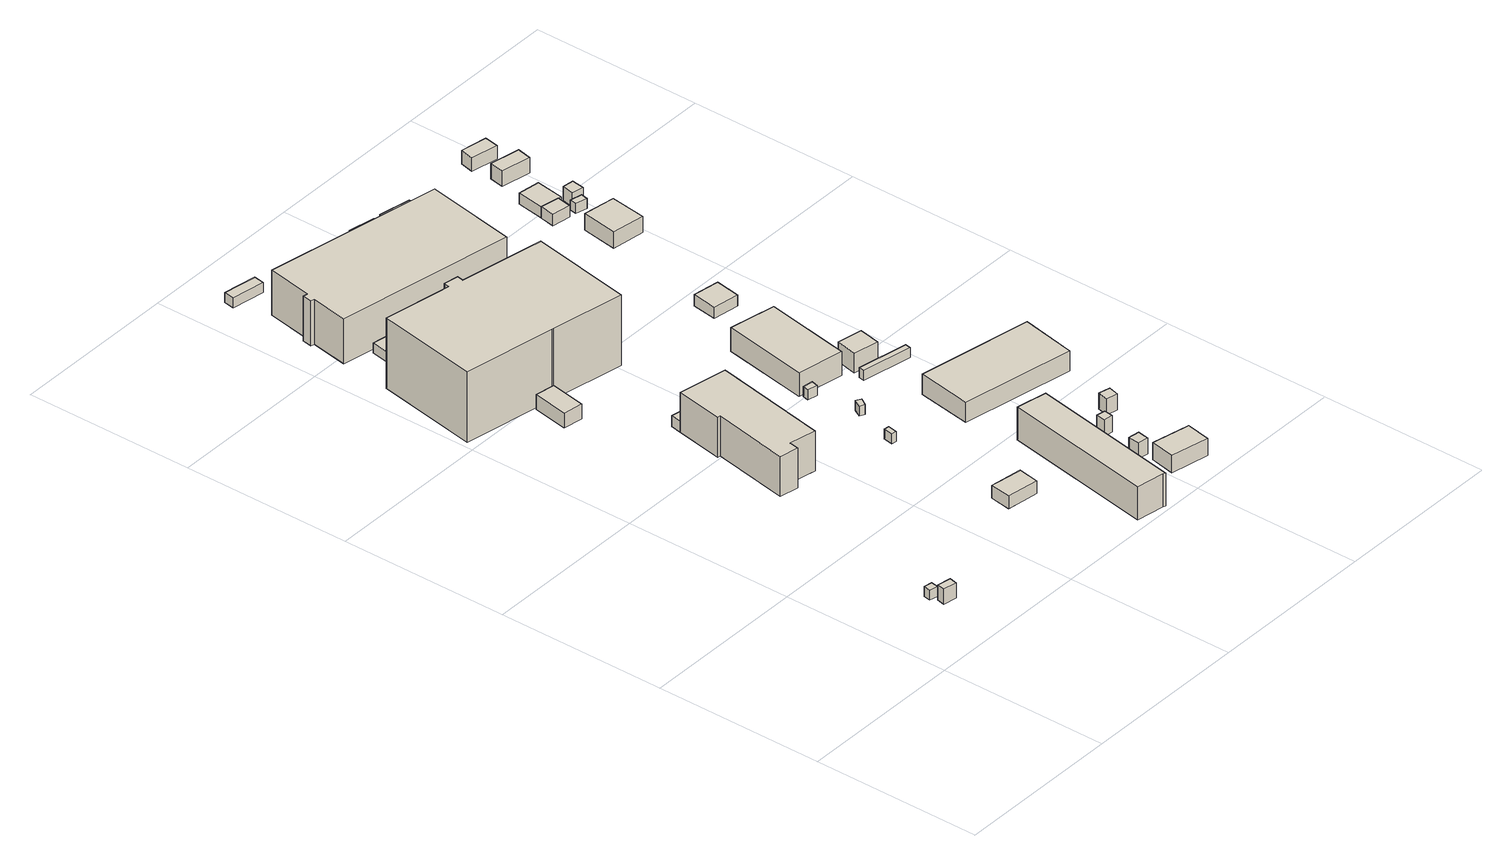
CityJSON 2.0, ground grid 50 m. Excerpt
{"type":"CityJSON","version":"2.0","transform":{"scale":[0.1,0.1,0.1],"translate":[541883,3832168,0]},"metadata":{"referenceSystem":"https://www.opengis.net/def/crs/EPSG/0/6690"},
"CityObjects":{
"building1":{"type":"Building","attributes":{"計測周辺長":9.5,"1/2500図郭":85,"区名":"大正区","町丁目名称":"船町２丁目","街区番号":2,"class":"3001","usage":"441","measuredHeight":3.1,"storeysAboveGround":1,"BuildingDetailAttribute.buildingRoofEdgeArea":5.61,"BuildingDetailAttribute.buildingStructureType":"610","BuildingDetailAttribute.buildingStructureOrgType":"2","BuildingDetailAttribute.detailedUsage":"1520","BuildingDetailAttribute.specifiedBuildingCoverageRate":0.6,"BuildingDetailAttribute.surveyYear":2017,"BuildingTsunamiRiskAttribute.description":"1","BuildingTsunamiRiskAttribute.rank":"2","BuildingTsunamiRiskAttribute.depth":1.73,"BuildingHighTideRiskAttribute.description":"1","BuildingHighTideRiskAttribute.rank":"3","BuildingHighTideRiskAttribute.depth":4.66,"BuildingIDAttribute.prefecture":"27","BuildingIDAttribute.city":"27108"},"geometry":[{"type":"Solid","lod":"1","boundaries":[[[[0,1,2,3]],[[2,4,5,3]],[[1,6,4,2]],[[0,7,6,1]],[[3,5,7,0]],[[4,6,7,5]]]]}]},
"building2":{"type":"Building","attributes":{"計測周辺長":12.75,"1/2500図郭":85,"区名":"大正区","町丁目名称":"船町２丁目","街区番号":2,"class":"3001","usage":"441","measuredHeight":4.6,"storeysAboveGround":1,"BuildingDetailAttribute.buildingRoofEdgeArea":9.38,"BuildingDetailAttribute.buildingStructureType":"610","BuildingDetailAttribute.buildingStructureOrgType":"2","BuildingDetailAttribute.detailedUsage":"1520","BuildingDetailAttribute.specifiedBuildingCoverageRate":0.6,"BuildingDetailAttribute.surveyYear":2017,"BuildingTsunamiRiskAttribute.description":"1","BuildingTsunamiRiskAttribute.rank":"2","BuildingTsunamiRiskAttribute.depth":1.88,"BuildingHighTideRiskAttribute.description":"1","BuildingHighTideRiskAttribute.rank":"3","BuildingHighTideRiskAttribute.depth":4.81,"BuildingIDAttribute.prefecture":"27","BuildingIDAttribute.city":"27108"},"geometry":[{"type":"Solid","lod":"1","boundaries":[[[[8,9,10,11]],[[10,12,13,11]],[[9,14,12,10]],[[8,15,14,9]],[[11,13,15,8]],[[12,14,15,13]]]]}]},
"building3":{"type":"Building","attributes":{"計測周辺長":32.63,"1/2500図郭":85,"区名":"大正区","町丁目名称":"船町２丁目","街区番号":2,"class":"3003","usage":"441","measuredHeight":4.5,"storeysAboveGround":1,"BuildingDetailAttribute.buildingRoofEdgeArea":61.29,"BuildingDetailAttribute.buildingStructureType":"610","BuildingDetailAttribute.buildingStructureOrgType":"2","BuildingDetailAttribute.detailedUsage":"1520","BuildingDetailAttribute.specifiedBuildingCoverageRate":0.6,"BuildingDetailAttribute.surveyYear":2017,"BuildingTsunamiRiskAttribute.description":"1","BuildingTsunamiRiskAttribute.rank":"2","BuildingTsunamiRiskAttribute.depth":1.42,"BuildingHighTideRiskAttribute.description":"1","BuildingHighTideRiskAttribute.rank":"3","BuildingHighTideRiskAttribute.depth":4.35,"BuildingIDAttribute.prefecture":"27","BuildingIDAttribute.city":"27108"},"geometry":[{"type":"Solid","lod":"1","boundaries":[[[[16,17,18,19,20]],[[19,21,22,20]],[[18,23,21,19]],[[17,24,23,18]],[[16,25,24,17]],[[20,22,25,16]],[[21,23,24,25,22]]]]}]},
"building4":{"type":"Building","attributes":{"計測周辺長":99.84,"1/2500図郭":85,"区名":"大正区","町丁目名称":"船町２丁目","街区番号":2,"class":"3002","usage":"441","measuredHeight":12,"storeysAboveGround":4,"BuildingDetailAttribute.buildingRoofEdgeArea":474.25,"BuildingDetailAttribute.buildingStructureType":"603","BuildingDetailAttribute.buildingStructureOrgType":"3","BuildingDetailAttribute.detailedUsage":"1520","BuildingDetailAttribute.specifiedBuildingCoverageRate":0.6,"BuildingDetailAttribute.surveyYear":2017,"BuildingTsunamiRiskAttribute.description":"1","BuildingTsunamiRiskAttribute.rank":"2","BuildingTsunamiRiskAttribute.depth":2.53,"BuildingHighTideRiskAttribute.description":"1","BuildingHighTideRiskAttribute.rank":"4","BuildingHighTideRiskAttribute.depth":5.47,"BuildingIDAttribute.prefecture":"27","BuildingIDAttribute.city":"27108"},"geometry":[{"type":"Solid","lod":"1","boundaries":[[[[26,27,28,29,30,31,32,33]],[[32,34,35,33]],[[31,36,34,32]],[[30,37,36,31]],[[29,38,37,30]],[[28,39,38,29]],[[27,40,39,28]],[[26,41,40,27]],[[33,35,41,26]],[[34,36,37,38,39,40,41,35]]]]}]},
"building5":{"type":"Building","attributes":{"計測周辺長":164.96,"1/2500図郭":85,"区名":"大正区","町丁目名称":"船町２丁目","街区番号":2,"class":"3002","usage":"441","measuredHeight":21.5,"storeysAboveGround":5,"BuildingDetailAttribute.buildingRoofEdgeArea":1531.78,"BuildingDetailAttribute.buildingStructureType":"603","BuildingDetailAttribute.buildingStructureOrgType":"3","BuildingDetailAttribute.detailedUsage":"1520","BuildingDetailAttribute.specifiedBuildingCoverageRate":0.6,"BuildingDetailAttribute.surveyYear":2017,"BuildingTsunamiRiskAttribute.description":"1","BuildingTsunamiRiskAttribute.rank":"2","BuildingTsunamiRiskAttribute.depth":1.48,"BuildingHighTideRiskAttribute.description":"1","BuildingHighTideRiskAttribute.rank":"3","BuildingHighTideRiskAttribute.depth":4.54,"BuildingIDAttribute.prefecture":"27","BuildingIDAttribute.city":"27108"},"geometry":[{"type":"Solid","lod":"1","boundaries":[[[[42,43,44,45,46,47,48,49,50,51]],[[50,52,53,51]],[[49,54,52,50]],[[48,55,54,49]],[[47,56,55,48]],[[46,57,56,47]],[[45,58,57,46]],[[44,59,58,45]],[[43,60,59,44]],[[42,61,60,43]],[[51,53,61,42]],[[52,54,55,56,57,58,59,60,61,53]]]]}]},
"building6":{"type":"Building","attributes":{"計測周辺長":28.89,"1/2500図郭":85,"区名":"大正区","町丁目名称":"船町２丁目","街区番号":2,"class":"3001","usage":"441","measuredHeight":3.2,"storeysAboveGround":1,"BuildingDetailAttribute.buildingRoofEdgeArea":48.62,"BuildingDetailAttribute.buildingStructureType":"610","BuildingDetailAttribute.buildingStructureOrgType":"2","BuildingDetailAttribute.detailedUsage":"1520","BuildingDetailAttribute.specifiedBuildingCoverageRate":0.6,"BuildingDetailAttribute.surveyYear":2017,"BuildingTsunamiRiskAttribute.description":"1","BuildingTsunamiRiskAttribute.rank":"2","BuildingTsunamiRiskAttribute.depth":1.58,"BuildingHighTideRiskAttribute.description":"1","BuildingHighTideRiskAttribute.rank":"3","BuildingHighTideRiskAttribute.depth":4.51,"BuildingIDAttribute.prefecture":"27","BuildingIDAttribute.city":"27108"},"geometry":[{"type":"Solid","lod":"1","boundaries":[[[[62,63,64,65]],[[64,66,67,65]],[[63,68,66,64]],[[62,69,68,63]],[[65,67,69,62]],[[66,68,69,67]]]]}]},
"building7":{"type":"Building","attributes":{"計測周辺長":31.49,"1/2500図郭":85,"区名":"大正区","町丁目名称":"船町１丁目","街区番号":3,"class":"3001","usage":"441","measuredHeight":3.9,"storeysAboveGround":1,"BuildingDetailAttribute.buildingRoofEdgeArea":59,"BuildingDetailAttribute.buildingStructureType":"610","BuildingDetailAttribute.buildingStructureOrgType":"2","BuildingDetailAttribute.detailedUsage":"1520","BuildingDetailAttribute.specifiedBuildingCoverageRate":0.6,"BuildingDetailAttribute.surveyYear":2017,"BuildingTsunamiRiskAttribute.description":"1","BuildingTsunamiRiskAttribute.rank":"2","BuildingTsunamiRiskAttribute.depth":1.47,"BuildingHighTideRiskAttribute.description":"1","BuildingHighTideRiskAttribute.rank":"3","BuildingHighTideRiskAttribute.depth":4.39,"BuildingIDAttribute.prefecture":"27","BuildingIDAttribute.city":"27108"},"geometry":[{"type":"Solid","lod":"1","boundaries":[[[[70,71,72,73]],[[72,74,75,73]],[[71,76,74,72]],[[70,77,76,71]],[[73,75,77,70]],[[74,76,77,75]]]]}]},
"building8":{"type":"Building","attributes":{"class":"3003","measuredHeight":3.3,"BuildingDetailAttribute.specifiedBuildingCoverageRate":0.6,"BuildingDetailAttribute.surveyYear":2017,"BuildingTsunamiRiskAttribute.description":"1","BuildingTsunamiRiskAttribute.rank":"2","BuildingTsunamiRiskAttribute.depth":2.48,"BuildingHighTideRiskAttribute.description":"1","BuildingHighTideRiskAttribute.rank":"4","BuildingHighTideRiskAttribute.depth":5.42,"BuildingIDAttribute.prefecture":"27","BuildingIDAttribute.city":"27108"},"geometry":[{"type":"Solid","lod":"1","boundaries":[[[[32,78,79,33]],[[79,80,81,33]],[[78,82,80,79]],[[32,83,82,78]],[[33,81,83,32]],[[80,82,83,81]]]]}]},
"building9":{"type":"Building","attributes":{"class":"3001","BuildingDetailAttribute.specifiedBuildingCoverageRate":0.6,"BuildingDetailAttribute.surveyYear":2017,"BuildingTsunamiRiskAttribute.description":"1","BuildingTsunamiRiskAttribute.rank":"2","BuildingTsunamiRiskAttribute.depth":1.64,"BuildingHighTideRiskAttribute.description":"1","BuildingHighTideRiskAttribute.rank":"3","BuildingHighTideRiskAttribute.depth":4.57,"BuildingIDAttribute.prefecture":"27","BuildingIDAttribute.city":"27108"},"geometry":[{"type":"Solid","lod":"1","boundaries":[[[[84,85,86,87]],[[86,88,89,87]],[[85,90,88,86]],[[84,91,90,85]],[[87,89,91,84]],[[88,90,91,89]]]]}]},
"building10":{"type":"Building","attributes":{"計測周辺長":26.3,"1/2500図郭":85,"区名":"大正区","町丁目名称":"船町２丁目","街区番号":2,"class":"3001","usage":"441","storeysAboveGround":1,"BuildingDetailAttribute.buildingRoofEdgeArea":31.79,"BuildingDetailAttribute.buildingStructureType":"610","BuildingDetailAttribute.buildingStructureOrgType":"2","BuildingDetailAttribute.detailedUsage":"1520","BuildingDetailAttribute.specifiedBuildingCoverageRate":0.6,"BuildingDetailAttribute.surveyYear":2017,"BuildingTsunamiRiskAttribute.description":"1","BuildingTsunamiRiskAttribute.rank":"2","BuildingTsunamiRiskAttribute.depth":1.47,"BuildingHighTideRiskAttribute.description":"1","BuildingHighTideRiskAttribute.rank":"3","BuildingHighTideRiskAttribute.depth":4.4,"BuildingIDAttribute.prefecture":"27","BuildingIDAttribute.city":"27108"},"geometry":[{"type":"Solid","lod":"1","boundaries":[[[[92,93,94,95]],[[94,96,97,95]],[[93,98,96,94]],[[92,99,98,93]],[[95,97,99,92]],[[96,98,99,97]]]]}]},
"building11":{"type":"Building","attributes":{"class":"3001","BuildingDetailAttribute.specifiedBuildingCoverageRate":0.6,"BuildingDetailAttribute.surveyYear":2017,"BuildingTsunamiRiskAttribute.description":"1","BuildingTsunamiRiskAttribute.rank":"2","BuildingTsunamiRiskAttribute.depth":1.88,"BuildingHighTideRiskAttribute.description":"1","BuildingHighTideRiskAttribute.rank":"3","BuildingHighTideRiskAttribute.depth":4.82,"BuildingIDAttribute.prefecture":"27","BuildingIDAttribute.city":"27108"},"geometry":[{"type":"Solid","lod":"1","boundaries":[[[[100,101,102,103]],[[102,104,105,103]],[[101,106,104,102]],[[100,107,106,101]],[[103,105,107,100]],[[104,106,107,105]]]]}]},
"building12":{"type":"Building","attributes":{"計測周辺長":19.59,"1/2500図郭":85,"区名":"大正区","町丁目名称":"船町２丁目","街区番号":2,"class":"3003","usage":"441","storeysAboveGround":1,"BuildingDetailAttribute.buildingRoofEdgeArea":19.36,"BuildingDetailAttribute.buildingStructureType":"610","BuildingDetailAttribute.buildingStructureOrgType":"2","BuildingDetailAttribute.detailedUsage":"1520","BuildingDetailAttribute.specifiedBuildingCoverageRate":0.6,"BuildingDetailAttribute.surveyYear":2017,"BuildingTsunamiRiskAttribute.description":"1","BuildingTsunamiRiskAttribute.rank":"2","BuildingTsunamiRiskAttribute.depth":1.56,"BuildingHighTideRiskAttribute.description":"1","BuildingHighTideRiskAttribute.rank":"3","BuildingHighTideRiskAttribute.depth":4.5,"BuildingIDAttribute.prefecture":"27","BuildingIDAttribute.city":"27108"},"geometry":[{"type":"Solid","lod":"1","boundaries":[[[[108,109,110,111]],[[110,112,113,111]],[[109,114,112,110]],[[108,115,114,109]],[[111,113,115,108]],[[112,114,115,113]]]]}]},
"building13":{"type":"Building","attributes":{"計測周辺長":108.95,"1/2500図郭":85,"区名":"大正区","町丁目名称":"船町１丁目","街区番号":3,"class":"3001","usage":"441","measuredHeight":10,"storeysAboveGround":2,"BuildingDetailAttribute.buildingRoofEdgeArea":414.91,"BuildingDetailAttribute.buildingStructureType":"601","BuildingDetailAttribute.buildingStructureOrgType":"1","BuildingDetailAttribute.detailedUsage":"1520","BuildingDetailAttribute.specifiedBuildingCoverageRate":0.6,"BuildingDetailAttribute.surveyYear":2017,"BuildingTsunamiRiskAttribute.description":"1","BuildingTsunamiRiskAttribute.rank":"2","BuildingTsunamiRiskAttribute.depth":1.84,"BuildingHighTideRiskAttribute.description":"1","BuildingHighTideRiskAttribute.rank":"3","BuildingHighTideRiskAttribute.depth":4.75,"BuildingIDAttribute.prefecture":"27","BuildingIDAttribute.city":"27108"},"geometry":[{"type":"Solid","lod":"1","boundaries":[[[[116,117,118,119,120]],[[119,121,122,120]],[[118,123,121,119]],[[117,124,123,118]],[[116,125,124,117]],[[120,122,125,116]],[[121,123,124,125,122]]]]}]},
"building14":{"type":"Building","attributes":{"class":"3001","BuildingDetailAttribute.specifiedBuildingCoverageRate":0.6,"BuildingDetailAttribute.surveyYear":2017,"BuildingTsunamiRiskAttribute.description":"1","BuildingTsunamiRiskAttribute.rank":"2","BuildingTsunamiRiskAttribute.depth":1.49,"BuildingHighTideRiskAttribute.description":"1","BuildingHighTideRiskAttribute.rank":"3","BuildingHighTideRiskAttribute.depth":4.42,"BuildingIDAttribute.prefecture":"27","BuildingIDAttribute.city":"27108"},"geometry":[{"type":"Solid","lod":"1","boundaries":[[[[126,127,128,129]],[[128,130,131,129]],[[127,132,130,128]],[[126,133,132,127]],[[129,131,133,126]],[[130,132,133,131]]]]}]},
"building15":{"type":"Building","attributes":{"計測周辺長":164.01,"1/2500図郭":85,"区名":"大正区","町丁目名称":"船町２丁目","街区番号":2,"class":"3002","usage":"441","measuredHeight":13.6,"storeysAboveGround":3,"BuildingDetailAttribute.buildingRoofEdgeArea":1464.63,"BuildingDetailAttribute.buildingStructureType":"610","BuildingDetailAttribute.buildingStructureOrgType":"2","BuildingDetailAttribute.detailedUsage":"1520","BuildingDetailAttribute.specifiedBuildingCoverageRate":0.6,"BuildingDetailAttribute.surveyYear":2017,"BuildingTsunamiRiskAttribute.description":"1","BuildingTsunamiRiskAttribute.rank":"2","BuildingTsunamiRiskAttribute.depth":1.71,"BuildingHighTideRiskAttribute.description":"1","BuildingHighTideRiskAttribute.rank":"3","BuildingHighTideRiskAttribute.depth":4.78,"BuildingIDAttribute.prefecture":"27","BuildingIDAttribute.city":"27108"},"geometry":[{"type":"Solid","lod":"1","boundaries":[[[[134,135,136,137,138,139,140,141]],[[140,142,143,141]],[[139,144,142,140]],[[138,145,144,139]],[[137,146,145,138]],[[136,147,146,137]],[[135,148,147,136]],[[134,149,148,135]],[[141,143,149,134]],[[142,144,145,146,147,148,149,143]]]]}]},
"building16":{"type":"Building","attributes":{"計測周辺長":33.29,"1/2500図郭":85,"区名":"大正区","町丁目名称":"船町２丁目","街区番号":2,"class":"3003","usage":"441","storeysAboveGround":1,"BuildingDetailAttribute.buildingRoofEdgeArea":37.86,"BuildingDetailAttribute.buildingStructureType":"610","BuildingDetailAttribute.buildingStructureOrgType":"2","BuildingDetailAttribute.detailedUsage":"1520","BuildingDetailAttribute.specifiedBuildingCoverageRate":0.6,"BuildingDetailAttribute.surveyYear":2017,"BuildingTsunamiRiskAttribute.description":"1","BuildingTsunamiRiskAttribute.rank":"2","BuildingTsunamiRiskAttribute.depth":1.77,"BuildingHighTideRiskAttribute.description":"1","BuildingHighTideRiskAttribute.rank":"3","BuildingHighTideRiskAttribute.depth":4.71,"BuildingIDAttribute.prefecture":"27","BuildingIDAttribute.city":"27108"},"geometry":[{"type":"Solid","lod":"1","boundaries":[[[[150,151,152,153]],[[152,154,155,153]],[[151,156,154,152]],[[150,157,156,151]],[[153,155,157,150]],[[154,156,157,155]]]]}]},
"building17":{"type":"Building","attributes":{"計測周辺長":22.29,"1/2500図郭":85,"区名":"大正区","町丁目名称":"船町２丁目","街区番号":2,"class":"3003","usage":"441","storeysAboveGround":1,"BuildingDetailAttribute.buildingRoofEdgeArea":22.03,"BuildingDetailAttribute.buildingStructureType":"610","BuildingDetailAttribute.buildingStructureOrgType":"2","BuildingDetailAttribute.detailedUsage":"1520","BuildingDetailAttribute.specifiedBuildingCoverageRate":0.6,"BuildingDetailAttribute.surveyYear":2017,"BuildingTsunamiRiskAttribute.description":"1","BuildingTsunamiRiskAttribute.rank":"2","BuildingTsunamiRiskAttribute.depth":1.64,"BuildingHighTideRiskAttribute.description":"1","BuildingHighTideRiskAttribute.rank":"3","BuildingHighTideRiskAttribute.depth":4.58,"BuildingIDAttribute.prefecture":"27","BuildingIDAttribute.city":"27108"},"geometry":[{"type":"Solid","lod":"1","boundaries":[[[[158,159,160,161]],[[160,162,163,161]],[[159,164,162,160]],[[158,165,164,159]],[[161,163,165,158]],[[162,164,165,163]]]]}]},
"building18":{"type":"Building","attributes":{"class":"3001","BuildingDetailAttribute.specifiedBuildingCoverageRate":0.6,"BuildingDetailAttribute.surveyYear":2017,"BuildingTsunamiRiskAttribute.description":"1","BuildingTsunamiRiskAttribute.rank":"2","BuildingTsunamiRiskAttribute.depth":2.69,"BuildingHighTideRiskAttribute.description":"1","BuildingHighTideRiskAttribute.rank":"4","BuildingHighTideRiskAttribute.depth":5.64,"BuildingIDAttribute.prefecture":"27","BuildingIDAttribute.city":"27108"},"geometry":[{"type":"Solid","lod":"1","boundaries":[[[[166,167,168,169]],[[168,170,171,169]],[[167,172,170,168]],[[166,173,172,167]],[[169,171,173,166]],[[170,172,173,171]]]]}]},
"building19":{"type":"Building","attributes":{"計測周辺長":13.15,"1/2500図郭":85,"区名":"大正区","町丁目名称":"船町１丁目","街区番号":3,"class":"3001","usage":"441","measuredHeight":4.7,"storeysAboveGround":1,"BuildingDetailAttribute.buildingRoofEdgeArea":10.81,"BuildingDetailAttribute.buildingStructureType":"610","BuildingDetailAttribute.buildingStructureOrgType":"2","BuildingDetailAttribute.detailedUsage":"1520","BuildingDetailAttribute.specifiedBuildingCoverageRate":0.6,"BuildingDetailAttribute.surveyYear":2017,"BuildingTsunamiRiskAttribute.description":"1","BuildingTsunamiRiskAttribute.rank":"2","BuildingTsunamiRiskAttribute.depth":1.73,"BuildingHighTideRiskAttribute.description":"1","BuildingHighTideRiskAttribute.rank":"3","BuildingHighTideRiskAttribute.depth":4.66,"BuildingIDAttribute.prefecture":"27","BuildingIDAttribute.city":"27108"},"geometry":[{"type":"Solid","lod":"1","boundaries":[[[[174,175,176,177]],[[176,178,179,177]],[[175,180,178,176]],[[174,181,180,175]],[[177,179,181,174]],[[178,180,181,179]]]]}]},
"building20":{"type":"Building","attributes":{"計測周辺長":37.86,"1/2500図郭":85,"区名":"大正区","町丁目名称":"船町１丁目","街区番号":3,"class":"3001","usage":"441","measuredHeight":5.3,"storeysAboveGround":1,"BuildingDetailAttribute.buildingRoofEdgeArea":85.31,"BuildingDetailAttribute.buildingStructureType":"610","BuildingDetailAttribute.buildingStructureOrgType":"2","BuildingDetailAttribute.detailedUsage":"1520","BuildingDetailAttribute.specifiedBuildingCoverageRate":0.6,"BuildingDetailAttribute.surveyYear":2017,"BuildingTsunamiRiskAttribute.description":"1","BuildingTsunamiRiskAttribute.rank":"2","BuildingTsunamiRiskAttribute.depth":1.56,"BuildingHighTideRiskAttribute.description":"1","BuildingHighTideRiskAttribute.rank":"3","BuildingHighTideRiskAttribute.depth":4.48,"BuildingIDAttribute.prefecture":"27","BuildingIDAttribute.city":"27108"},"geometry":[{"type":"Solid","lod":"1","boundaries":[[[[182,183,184,185]],[[184,186,187,185]],[[183,188,186,184]],[[182,189,188,183]],[[185,187,189,182]],[[186,188,189,187]]]]}]},
"building21":{"type":"Building","attributes":{"計測周辺長":28.12,"1/2500図郭":85,"区名":"大正区","町丁目名称":"船町２丁目","街区番号":2,"class":"3001","usage":"441","storeysAboveGround":1,"BuildingDetailAttribute.buildingRoofEdgeArea":27.8,"BuildingDetailAttribute.buildingStructureType":"610","BuildingDetailAttribute.buildingStructureOrgType":"2","BuildingDetailAttribute.detailedUsage":"1520","BuildingDetailAttribute.specifiedBuildingCoverageRate":0.6,"BuildingDetailAttribute.surveyYear":2017,"BuildingTsunamiRiskAttribute.description":"1","BuildingTsunamiRiskAttribute.rank":"2","BuildingTsunamiRiskAttribute.depth":1.41,"BuildingHighTideRiskAttribute.description":"1","BuildingHighTideRiskAttribute.rank":"3","BuildingHighTideRiskAttribute.depth":4.38,"BuildingIDAttribute.prefecture":"27","BuildingIDAttribute.city":"27108"},"geometry":[{"type":"Solid","lod":"1","boundaries":[[[[190,191,192,193]],[[192,194,195,193]],[[191,196,194,192]],[[190,197,196,191]],[[193,195,197,190]],[[194,196,197,195]]]]}]},
"building22":{"type":"Building","attributes":{"計測周辺長":79.43,"1/2500図郭":85,"区名":"大正区","町丁目名称":"船町１丁目","街区番号":3,"class":"3001","usage":"441","measuredHeight":7.3,"storeysAboveGround":2,"BuildingDetailAttribute.buildingRoofEdgeArea":360.25,"BuildingDetailAttribute.buildingStructureType":"610","BuildingDetailAttribute.buildingStructureOrgType":"2","BuildingDetailAttribute.detailedUsage":"1520","BuildingDetailAttribute.specifiedBuildingCoverageRate":0.6,"BuildingDetailAttribute.surveyYear":2017,"BuildingTsunamiRiskAttribute.description":"1","BuildingTsunamiRiskAttribute.rank":"2","BuildingTsunamiRiskAttribute.depth":2.53,"BuildingHighTideRiskAttribute.description":"1","BuildingHighTideRiskAttribute.rank":"4","BuildingHighTideRiskAttribute.depth":5.47,"BuildingIDAttribute.prefecture":"27","BuildingIDAttribute.city":"27108"},"geometry":[{"type":"Solid","lod":"1","boundaries":[[[[198,199,200,201]],[[200,202,203,201]],[[199,204,202,200]],[[198,205,204,199]],[[201,203,205,198]],[[202,204,205,203]]]]}]},
"building23":{"type":"Building","attributes":{"計測周辺長":11.18,"1/2500図郭":85,"区名":"大正区","町丁目名称":"船町１丁目","街区番号":3,"class":"3001","usage":"441","measuredHeight":5,"storeysAboveGround":1,"BuildingDetailAttribute.buildingRoofEdgeArea":7.81,"BuildingDetailAttribute.buildingStructureType":"610","BuildingDetailAttribute.buildingStructureOrgType":"2","BuildingDetailAttribute.detailedUsage":"1520","BuildingDetailAttribute.specifiedBuildingCoverageRate":0.6,"BuildingDetailAttribute.surveyYear":2017,"BuildingTsunamiRiskAttribute.description":"1","BuildingTsunamiRiskAttribute.rank":"2","BuildingTsunamiRiskAttribute.depth":1.58,"BuildingHighTideRiskAttribute.description":"1","BuildingHighTideRiskAttribute.rank":"3","BuildingHighTideRiskAttribute.depth":4.5,"BuildingIDAttribute.prefecture":"27","BuildingIDAttribute.city":"27108"},"geometry":[{"type":"Solid","lod":"1","boundaries":[[[[206,207,208,209]],[[208,210,211,209]],[[207,212,210,208]],[[206,213,212,207]],[[209,211,213,206]],[[210,212,213,211]]]]}]},
"building24":{"type":"Building","attributes":{"計測周辺長":27.85,"1/2500図郭":85,"区名":"大正区","町丁目名称":"船町１丁目","街区番号":3,"class":"3001","usage":"441","measuredHeight":6,"storeysAboveGround":1,"BuildingDetailAttribute.buildingRoofEdgeArea":48.16,"BuildingDetailAttribute.buildingStructureType":"610","BuildingDetailAttribute.buildingStructureOrgType":"2","BuildingDetailAttribute.detailedUsage":"1520","BuildingDetailAttribute.specifiedBuildingCoverageRate":0.6,"BuildingDetailAttribute.surveyYear":2017,"BuildingTsunamiRiskAttribute.description":"1","BuildingTsunamiRiskAttribute.rank":"2","BuildingTsunamiRiskAttribute.depth":2.14,"BuildingHighTideRiskAttribute.description":"1","BuildingHighTideRiskAttribute.rank":"4","BuildingHighTideRiskAttribute.depth":5.07,"BuildingIDAttribute.prefecture":"27","BuildingIDAttribute.city":"27108"},"geometry":[{"type":"Solid","lod":"1","boundaries":[[[[214,215,216,217]],[[216,218,219,217]],[[215,220,218,216]],[[214,221,220,215]],[[217,219,221,214]],[[218,220,221,219]]]]}]},
"building25":{"type":"Building","attributes":{"class":"3001","BuildingDetailAttribute.specifiedBuildingCoverageRate":0.6,"BuildingDetailAttribute.surveyYear":2017,"BuildingTsunamiRiskAttribute.description":"1","BuildingTsunamiRiskAttribute.rank":"2","BuildingTsunamiRiskAttribute.depth":1.86,"BuildingHighTideRiskAttribute.description":"1","BuildingHighTideRiskAttribute.rank":"3","BuildingHighTideRiskAttribute.depth":4.78,"BuildingIDAttribute.prefecture":"27","BuildingIDAttribute.city":"27108"},"geometry":[{"type":"Solid","lod":"1","boundaries":[[[[222,223,224,225]],[[224,226,227,225]],[[223,228,226,224]],[[222,229,228,223]],[[225,227,229,222]],[[226,228,229,227]]]]}]},
"building26":{"type":"Building","attributes":{"計測周辺長":10.48,"1/2500図郭":85,"区名":"大正区","町丁目名称":"船町２丁目","街区番号":2,"class":"3001","usage":"441","storeysAboveGround":1,"BuildingDetailAttribute.buildingRoofEdgeArea":6.7,"BuildingDetailAttribute.buildingStructureType":"610","BuildingDetailAttribute.buildingStructureOrgType":"2","BuildingDetailAttribute.detailedUsage":"1520","BuildingDetailAttribute.specifiedBuildingCoverageRate":0.6,"BuildingDetailAttribute.surveyYear":2017,"BuildingTsunamiRiskAttribute.description":"1","BuildingTsunamiRiskAttribute.rank":"2","BuildingTsunamiRiskAttribute.depth":1.75,"BuildingHighTideRiskAttribute.description":"1","BuildingHighTideRiskAttribute.rank":"3","BuildingHighTideRiskAttribute.depth":4.68,"BuildingIDAttribute.prefecture":"27","BuildingIDAttribute.city":"27108"},"geometry":[{"type":"Solid","lod":"1","boundaries":[[[[230,231,232,233]],[[232,234,235,233]],[[231,236,234,232]],[[230,237,236,231]],[[233,235,237,230]],[[234,236,237,235]]]]}]},
"building27":{"type":"Building","attributes":{"計測周辺長":25.58,"1/2500図郭":85,"区名":"大正区","町丁目名称":"船町２丁目","街区番号":2,"class":"3001","usage":"441","storeysAboveGround":1,"BuildingDetailAttribute.buildingRoofEdgeArea":38.56,"BuildingDetailAttribute.buildingStructureType":"610","BuildingDetailAttribute.buildingStructureOrgType":"2","BuildingDetailAttribute.detailedUsage":"1520","BuildingDetailAttribute.specifiedBuildingCoverageRate":0.6,"BuildingDetailAttribute.surveyYear":2017,"BuildingTsunamiRiskAttribute.description":"1","BuildingTsunamiRiskAttribute.rank":"2","BuildingTsunamiRiskAttribute.depth":1.69,"BuildingHighTideRiskAttribute.description":"1","BuildingHighTideRiskAttribute.rank":"3","BuildingHighTideRiskAttribute.depth":4.63,"BuildingIDAttribute.prefecture":"27","BuildingIDAttribute.city":"27108"},"geometry":[{"type":"Solid","lod":"1","boundaries":[[[[238,239,240,241]],[[240,242,243,241]],[[239,244,242,240]],[[238,245,244,239]],[[241,243,245,238]],[[242,244,245,243]]]]}]},
"building28":{"type":"Building","attributes":{"計測周辺長":12.86,"1/2500図郭":85,"区名":"大正区","町丁目名称":"船町１丁目","街区番号":3,"class":"3001","usage":"441","measuredHeight":4.8,"storeysAboveGround":1,"BuildingDetailAttribute.buildingRoofEdgeArea":10.31,"BuildingDetailAttribute.buildingStructureType":"610","BuildingDetailAttribute.buildingStructureOrgType":"2","BuildingDetailAttribute.detailedUsage":"1520","BuildingDetailAttribute.specifiedBuildingCoverageRate":0.6,"BuildingDetailAttribute.surveyYear":2017,"BuildingTsunamiRiskAttribute.description":"1","BuildingTsunamiRiskAttribute.rank":"2","BuildingTsunamiRiskAttribute.depth":1.58,"BuildingHighTideRiskAttribute.description":"1","BuildingHighTideRiskAttribute.rank":"3","BuildingHighTideRiskAttribute.depth":4.5,"BuildingIDAttribute.prefecture":"27","BuildingIDAttribute.city":"27108"},"geometry":[{"type":"Solid","lod":"1","boundaries":[[[[246,247,248,249]],[[248,250,251,249]],[[247,252,250,248]],[[246,253,252,247]],[[249,251,253,246]],[[250,252,253,251]]]]}]},
"building29":{"type":"Building","attributes":{"計測周辺長":100.81,"1/2500図郭":85,"区名":"大正区","町丁目名称":"船町１丁目","街区番号":3,"class":"3001","usage":"441","measuredHeight":6.1,"storeysAboveGround":2,"BuildingDetailAttribute.buildingRoofEdgeArea":555.5,"BuildingDetailAttribute.buildingStructureType":"610","BuildingDetailAttribute.buildingStructureOrgType":"2","BuildingDetailAttribute.detailedUsage":"1520","BuildingDetailAttribute.specifiedBuildingCoverageRate":0.6,"BuildingDetailAttribute.surveyYear":2017,"BuildingTsunamiRiskAttribute.description":"1","BuildingTsunamiRiskAttribute.rank":"2","BuildingTsunamiRiskAttribute.depth":1.89,"BuildingHighTideRiskAttribute.description":"1","BuildingHighTideRiskAttribute.rank":"3","BuildingHighTideRiskAttribute.depth":4.82,"BuildingIDAttribute.prefecture":"27","BuildingIDAttribute.city":"27108"},"geometry":[{"type":"Solid","lod":"1","boundaries":[[[[254,255,256,257]],[[256,258,259,257]],[[255,260,258,256]],[[254,261,260,255]],[[257,259,261,254]],[[258,260,261,259]]]]}]},
"building30":{"type":"Building","attributes":{"計測周辺長":30.41,"1/2500図郭":85,"区名":"大正区","町丁目名称":"船町１丁目","街区番号":3,"class":"3001","usage":"441","measuredHeight":3.4,"storeysAboveGround":1,"BuildingDetailAttribute.buildingRoofEdgeArea":57.75,"BuildingDetailAttribute.buildingStructureType":"610","BuildingDetailAttribute.buildingStructureOrgType":"2","BuildingDetailAttribute.detailedUsage":"1520","BuildingDetailAttribute.specifiedBuildingCoverageRate":0.6,"BuildingDetailAttribute.surveyYear":2017,"BuildingTsunamiRiskAttribute.description":"1","BuildingTsunamiRiskAttribute.rank":"2","BuildingTsunamiRiskAttribute.depth":2.06,"BuildingHighTideRiskAttribute.description":"1","BuildingHighTideRiskAttribute.rank":"4","BuildingHighTideRiskAttribute.depth":5,"BuildingIDAttribute.prefecture":"27","BuildingIDAttribute.city":"27108"},"geometry":[{"type":"Solid","lod":"1","boundaries":[[[[262,263,264,265]],[[264,266,267,265]],[[263,268,266,264]],[[262,269,268,263]],[[265,267,269,262]],[[266,268,269,267]]]]}]},
"building31":{"type":"Building","attributes":{"計測周辺長":30.75,"1/2500図郭":85,"区名":"大正区","町丁目名称":"船町２丁目","街区番号":2,"class":"3001","usage":"441","storeysAboveGround":1,"BuildingDetailAttribute.buildingRoofEdgeArea":54.84,"BuildingDetailAttribute.buildingStructureType":"610","BuildingDetailAttribute.buildingStructureOrgType":"2","BuildingDetailAttribute.detailedUsage":"1520","BuildingDetailAttribute.specifiedBuildingCoverageRate":0.6,"BuildingDetailAttribute.surveyYear":2017,"BuildingTsunamiRiskAttribute.description":"1","BuildingTsunamiRiskAttribute.rank":"2","BuildingTsunamiRiskAttribute.depth":1.63,"BuildingHighTideRiskAttribute.description":"1","BuildingHighTideRiskAttribute.rank":"3","BuildingHighTideRiskAttribute.depth":4.6,"BuildingIDAttribute.prefecture":"27","BuildingIDAttribute.city":"27108"},"geometry":[{"type":"Solid","lod":"1","boundaries":[[[[270,271,272,273]],[[272,274,275,273]],[[271,276,274,272]],[[270,277,276,271]],[[273,275,277,270]],[[274,276,277,275]]]]}]},
"building32":{"type":"Building","attributes":{"計測周辺長":13.82,"1/2500図郭":85,"区名":"大正区","町丁目名称":"船町２丁目","街区番号":2,"class":"3001","usage":"441","storeysAboveGround":1,"BuildingDetailAttribute.buildingRoofEdgeArea":9.73,"BuildingDetailAttribute.buildingStructureType":"610","BuildingDetailAttribute.buildingStructureOrgType":"2","BuildingDetailAttribute.detailedUsage":"1520","BuildingDetailAttribute.specifiedBuildingCoverageRate":0.6,"BuildingDetailAttribute.surveyYear":2017,"BuildingTsunamiRiskAttribute.description":"1","BuildingTsunamiRiskAttribute.rank":"2","BuildingTsunamiRiskAttribute.depth":1.88,"BuildingHighTideRiskAttribute.description":"1","BuildingHighTideRiskAttribute.rank":"3","BuildingHighTideRiskAttribute.depth":4.83,"BuildingIDAttribute.prefecture":"27","BuildingIDAttribute.city":"27108"},"geometry":[{"type":"Solid","lod":"1","boundaries":[[[[278,279,280,281]],[[280,282,283,281]],[[279,284,282,280]],[[278,285,284,279]],[[281,283,285,278]],[[282,284,285,283]]]]}]},
"building33":{"type":"Building","attributes":{"計測周辺長":40.73,"1/2500図郭":85,"区名":"大正区","町丁目名称":"船町１丁目","街区番号":3,"class":"3001","usage":"441","measuredHeight":5,"storeysAboveGround":1,"BuildingDetailAttribute.buildingRoofEdgeArea":103.5,"BuildingDetailAttribute.buildingStructureType":"610","BuildingDetailAttribute.buildingStructureOrgType":"2","BuildingDetailAttribute.detailedUsage":"1520","BuildingDetailAttribute.specifiedBuildingCoverageRate":0.6,"BuildingDetailAttribute.surveyYear":2017,"BuildingTsunamiRiskAttribute.description":"1","BuildingTsunamiRiskAttribute.rank":"2","BuildingTsunamiRiskAttribute.depth":2.1,"BuildingHighTideRiskAttribute.description":"1","BuildingHighTideRiskAttribute.rank":"4","BuildingHighTideRiskAttribute.depth":5.04,"BuildingIDAttribute.prefecture":"27","BuildingIDAttribute.city":"27108"},"geometry":[{"type":"Solid","lod":"1","boundaries":[[[[286,287,288,289]],[[288,290,291,289]],[[287,292,290,288]],[[286,293,292,287]],[[289,291,293,286]],[[290,292,293,291]]]]}]},
"building34":{"type":"Building","attributes":{"計測周辺長":19.81,"1/2500図郭":85,"区名":"大正区","町丁目名称":"船町１丁目","街区番号":3,"class":"3001","usage":"441","measuredHeight":3.4,"storeysAboveGround":1,"BuildingDetailAttribute.buildingRoofEdgeArea":24.12,"BuildingDetailAttribute.buildingStructureType":"610","BuildingDetailAttribute.buildingStructureOrgType":"2","BuildingDetailAttribute.detailedUsage":"1520","BuildingDetailAttribute.specifiedBuildingCoverageRate":0.6,"BuildingDetailAttribute.surveyYear":2017,"BuildingTsunamiRiskAttribute.description":"1","BuildingTsunamiRiskAttribute.rank":"2","BuildingTsunamiRiskAttribute.depth":2.32,"BuildingHighTideRiskAttribute.description":"1","BuildingHighTideRiskAttribute.rank":"4","BuildingHighTideRiskAttribute.depth":5.27,"BuildingIDAttribute.prefecture":"27","BuildingIDAttribute.city":"27108"},"geometry":[{"type":"Solid","lod":"1","boundaries":[[[[294,295,296,297]],[[296,298,299,297]],[[295,300,298,296]],[[294,301,300,295]],[[297,299,301,294]],[[298,300,301,299]]]]}]},
"building35":{"type":"Building","attributes":{"計測周辺長":29.64,"1/2500図郭":85,"区名":"大正区","町丁目名称":"船町１丁目","街区番号":3,"class":"3001","usage":"441","measuredHeight":3.3,"storeysAboveGround":1,"BuildingDetailAttribute.buildingRoofEdgeArea":54.03,"BuildingDetailAttribute.buildingStructureType":"610","BuildingDetailAttribute.buildingStructureOrgType":"2","BuildingDetailAttribute.detailedUsage":"1520","BuildingDetailAttribute.specifiedBuildingCoverageRate":0.6,"BuildingDetailAttribute.surveyYear":2017,"BuildingTsunamiRiskAttribute.description":"1","BuildingTsunamiRiskAttribute.rank":"2","BuildingTsunamiRiskAttribute.depth":2,"BuildingHighTideRiskAttribute.description":"1","BuildingHighTideRiskAttribute.rank":"3","BuildingHighTideRiskAttribute.depth":4.94,"BuildingIDAttribute.prefecture":"27","BuildingIDAttribute.city":"27108"},"geometry":[{"type":"Solid","lod":"1","boundaries":[[[[302,303,304,305,306]],[[305,307,308,306]],[[304,309,307,305]],[[303,310,309,304]],[[302,311,310,303]],[[306,308,311,302]],[[307,309,310,311,308]]]]}]},
"building36":{"type":"Building","attributes":{"計測周辺長":11.56,"1/2500図郭":85,"区名":"大正区","町丁目名称":"船町１丁目","街区番号":3,"class":"3001","usage":"441","storeysAboveGround":1,"BuildingDetailAttribute.buildingRoofEdgeArea":7.87,"BuildingDetailAttribute.buildingStructureType":"610","BuildingDetailAttribute.buildingStructureOrgType":"2","BuildingDetailAttribute.detailedUsage":"1520","BuildingDetailAttribute.specifiedBuildingCoverageRate":0.6,"BuildingDetailAttribute.surveyYear":2017,"BuildingTsunamiRiskAttribute.description":"1","BuildingTsunamiRiskAttribute.rank":"2","BuildingTsunamiRiskAttribute.depth":2.1,"BuildingHighTideRiskAttribute.description":"1","BuildingHighTideRiskAttribute.rank":"4","BuildingHighTideRiskAttribute.depth":5.04,"BuildingIDAttribute.prefecture":"27","BuildingIDAttribute.city":"27108"},"geometry":[{"type":"Solid","lod":"1","boundaries":[[[[312,313,314,315]],[[314,316,317,315]],[[313,318,316,314]],[[312,319,318,313]],[[315,317,319,312]],[[316,318,319,317]]]]}]},
"building37":{"type":"Building","attributes":{"計測周辺長":14.23,"1/2500図郭":85,"区名":"大正区","町丁目名称":"船町１丁目","街区番号":3,"class":"3001","usage":"441","measuredHeight":4.1,"storeysAboveGround":1,"BuildingDetailAttribute.buildingRoofEdgeArea":12.62,"BuildingDetailAttribute.buildingStructureType":"610","BuildingDetailAttribute.buildingStructureOrgType":"2","BuildingDetailAttribute.detailedUsage":"1520","BuildingDetailAttribute.specifiedBuildingCoverageRate":0.6,"BuildingDetailAttribute.surveyYear":2017,"BuildingTsunamiRiskAttribute.description":"1","BuildingTsunamiRiskAttribute.rank":"2","BuildingTsunamiRiskAttribute.depth":2.1,"BuildingHighTideRiskAttribute.description":"1","BuildingHighTideRiskAttribute.rank":"4","BuildingHighTideRiskAttribute.depth":5.04,"BuildingIDAttribute.prefecture":"27","BuildingIDAttribute.city":"27108"},"geometry":[{"type":"Solid","lod":"1","boundaries":[[[[320,321,322,323]],[[322,324,325,323]],[[321,326,324,322]],[[320,327,326,321]],[[323,325,327,320]],[[324,326,327,325]]]]}]},
"building38":{"type":"Building","attributes":{"計測周辺長":26.47,"1/2500図郭":85,"区名":"大正区","町丁目名称":"船町１丁目","街区番号":3,"class":"3001","usage":"441","measuredHeight":4.8,"storeysAboveGround":1,"BuildingDetailAttribute.buildingRoofEdgeArea":38.68,"BuildingDetailAttribute.buildingStructureType":"610","BuildingDetailAttribute.buildingStructureOrgType":"2","BuildingDetailAttribute.detailedUsage":"1520","BuildingDetailAttribute.specifiedBuildingCoverageRate":0.6,"BuildingDetailAttribute.surveyYear":2017,"BuildingTsunamiRiskAttribute.description":"1","BuildingTsunamiRiskAttribute.rank":"2","BuildingTsunamiRiskAttribute.depth":1.89,"BuildingHighTideRiskAttribute.description":"1","BuildingHighTideRiskAttribute.rank":"3","BuildingHighTideRiskAttribute.depth":4.83,"BuildingIDAttribute.prefecture":"27","BuildingIDAttribute.city":"27108"},"geometry":[{"type":"Solid","lod":"1","boundaries":[[[[328,329,330,331]],[[330,332,333,331]],[[329,334,332,330]],[[328,335,334,329]],[[331,333,335,328]],[[332,334,335,333]]]]}]},
"building39":{"type":"Building","attributes":{"計測周辺長":24.52,"1/2500図郭":85,"区名":"大正区","町丁目名称":"船町１丁目","街区番号":3,"class":"3001","usage":"441","measuredHeight":4.1,"storeysAboveGround":1,"BuildingDetailAttribute.buildingRoofEdgeArea":33.91,"BuildingDetailAttribute.buildingStructureType":"610","BuildingDetailAttribute.buildingStructureOrgType":"2","BuildingDetailAttribute.detailedUsage":"1520","BuildingDetailAttribute.specifiedBuildingCoverageRate":0.6,"BuildingDetailAttribute.surveyYear":2017,"BuildingIDAttribute.prefecture":"27","BuildingIDAttribute.city":"27108"},"geometry":[{"type":"Solid","lod":"1","boundaries":[[[[336,337,338,339]],[[338,340,341,339]],[[337,342,340,338]],[[336,343,342,337]],[[339,341,343,336]],[[340,342,343,341]]]]}]}
},
"vertices":[
[204,209,12],[208,231,12],[232,226,12],[229,204,12],[232,226,42],[229,204,42],[208,231,42],[204,209,42],
[213,172,11],[218,195,11],[258,188,11],[253,165,11],[258,188,57],[253,165,57],[218,195,57],[213,172,57],
[268,1366,11],[210,1376,11],[229,1480,11],[280,1472,11],[287,1471,11],[280,1472,56],[287,1471,56],[229,1480,56],[210,1376,56],[268,1366,56],
[465,784,4],[386,799,4],[381,771,4],[325,782,4],[367,1006,4],[358,1007,4],[384,1147,4],[528,1121,4],[384,1147,125],[528,1121,125],[358,1007,125],[367,1006,125],[325,782,125],[381,771,125],[386,799,125],[465,784,125],
[280,1472,14],[8,1521,14],[63,1822,14],[265,1786,14],[268,1803,14],[311,1795,14],[307,1776,14],[558,1730,14],[504,1431,14],[287,1471,14],[504,1431,228],[287,1471,228],[558,1730,228],[307,1776,228],[311,1795,228],[268,1803,228],[265,1786,228],[63,1822,228],[8,1521,228],[280,1472,228],
[150,1888,15],[159,1941,15],[249,1926,15],[240,1873,15],[249,1926,46],[240,1873,46],[159,1941,46],[150,1888,46],
[627,300,15],[636,361,15],[731,346,15],[721,286,15],[731,346,54],[721,286,54],[636,361,54],[627,300,54],
[390,1179,4],[534,1152,4],[534,1152,37],[528,1121,37],[390,1179,37],[384,1147,37],
[254,1871,14],[262,1929,14],[290,1923,14],[281,1868,14],[290,1923,44],[281,1868,44],[262,1929,44],[254,1871,44],
[92,2332,15],[97,2363,15],[195,2346,15],[190,2315,15],[195,2346,45],[190,2315,45],[97,2363,45],[92,2332,45],
[665,702,12],[670,729,12],[685,727,12],[680,699,12],[685,727,42],[680,699,42],[670,729,42],[665,702,42],
[314,1853,15],[319,1880,15],[388,1867,15],[383,1840,15],[388,1867,45],[383,1840,45],[319,1880,45],[314,1853,45],
[872,469,13],[962,452,13],[882,6,13],[874,9,13],[792,23,13],[874,9,113],[792,23,113],[882,6,113],[962,452,113],[872,469,113],
[704,837,14],[718,860,14],[733,852,14],[719,830,14],[733,852,44],[719,830,44],[718,860,44],[704,837,44],
[79,1970,14],[98,2079,14],[87,2081,14],[92,2110,14],[105,2107,14],[129,2240,14],[653,2144,14],[604,1875,14],[653,2144,150],[604,1875,150],[129,2240,150],[105,2107,150],[92,2110,150],[87,2081,150],[98,2079,150],[79,1970,150],
[346,1885,15],[351,1912,15],[488,1887,15],[484,1860,15],[488,1887,45],[484,1860,45],[351,1912,45],[346,1885,45],
[398,1839,15],[402,1864,15],[487,1848,15],[482,1823,15],[487,1848,45],[482,1823,45],[402,1864,45],[398,1839,45],
[687,987,6],[692,1004,6],[722,1000,6],[717,980,6],[722,1000,36],[717,980,36],[692,1004,36],[687,987,36],
[995,185,14],[1000,218,14],[1032,213,14],[1027,180,14],[1032,213,62],[1027,180,62],[1000,218,62],[995,185,62],
[1001,83,14],[1015,155,14],[1128,131,14],[1114,59,14],[1128,131,66],[1114,59,66],[1015,155,66],[1001,83,66],
[357,2283,14],[362,2306,14],[477,2282,14],[471,2258,14],[477,2282,44],[471,2258,44],[362,2306,44],[357,2283,44],
[687,1014,4],[732,1267,4],[869,1241,4],[824,988,4],[869,1241,76],[824,988,76],[732,1267,76],[687,1014,76],
[1016,310,14],[1021,338,14],[1048,333,14],[1044,306,14],[1048,333,64],[1044,306,64],[1021,338,64],[1016,310,64],
[845,966,9],[859,1028,9],[932,1014,9],[920,952,9],[932,1014,69],[920,952,69],[859,1028,69],[845,966,69],
[833,926,11],[836,943,11],[985,915,11],[982,898,11],[985,915,41],[982,898,41],[836,943,41],[833,926,41],
[637,1823,9],[643,1853,9],[665,1848,9],[658,1818,9],[665,1848,39],[658,1818,39],[643,1853,39],[637,1823,39],
[491,2243,13],[499,2291,13],[577,2277,13],[569,2229,13],[577,2277,43],[569,2229,43],[499,2291,43],[491,2243,43],
[1093,363,14],[1100,394,14],[1133,386,14],[1126,356,14],[1133,386,63],[1126,356,63],[1100,394,63],[1093,363,63],
[851,616,12],[877,776,12],[1215,715,12],[1184,554,12],[1215,715,73],[1184,554,73],[877,776,73],[851,616,73],
[811,1383,8],[822,1456,8],[900,1444,8],[888,1371,8],[900,1444,42],[888,1371,42],[822,1456,42],[811,1383,42],
[589,2220,12],[600,2276,12],[695,2258,12],[685,2202,12],[695,2258,42],[685,2202,42],[600,2276,42],[589,2220,42],
[698,2121,7],[706,2170,7],[726,2166,7],[717,2118,7],[726,2166,37],[717,2118,37],[706,2170,37],[698,2121,37],
[887,1764,9],[903,1869,9],[998,1855,9],[984,1750,9],[998,1855,59],[984,1750,59],[903,1869,59],[887,1764,59],
[925,1934,7],[870,1943,7],[877,1986,7],[932,1976,7],[877,1986,42],[932,1976,42],[870,1943,42],[925,1934,42],
[877,1986,8],[889,2066,8],[954,2057,8],[942,1974,8],[932,1976,8],[942,1974,41],[932,1976,41],[954,2057,41],[889,2066,41],[877,1986,41],
[943,1929,10],[947,1950,10],[982,1942,10],[977,1921,10],[982,1942,40],[977,1921,40],[947,1950,40],[943,1929,40],
[960,1954,10],[967,1989,10],[1000,1985,10],[995,1947,10],[1000,1985,52],[995,1947,52],[967,1989,52],[960,1954,52],
[920,2144,9],[928,2187,9],[1016,2170,9],[1007,2127,9],[1016,2170,56],[1007,2127,56],[928,2187,56],[920,2144,56],
[920,2241,12],[929,2281,12],[1007,2267,12],[1000,2225,12],[1007,2267,53],[1000,2225,53],[929,2281,53],[920,2241,53]
]}
